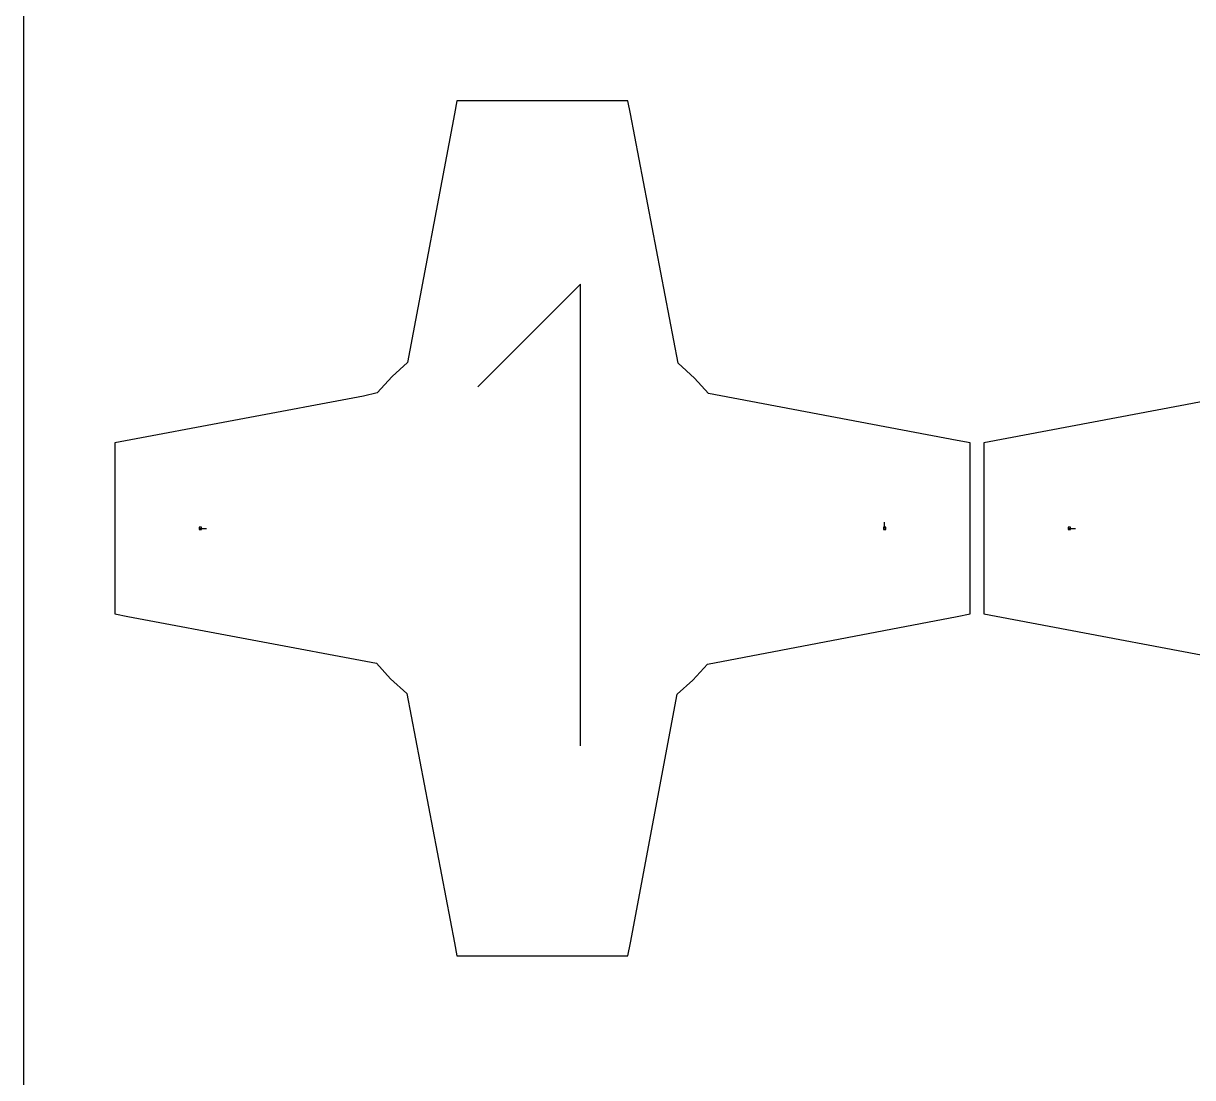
# Model space of a CAD drawing. Extents: x 0 to 800, y 0 to 1000.
# Drawn here: x 0 to 273.4, y 506.8 to 753.4 of the extents above; entities that cross this region are included whole.
import ezdxf

# ---------------------------------------------------------------- set-up
doc = ezdxf.new("R2010")
doc.units = 0
doc.header["$MEASUREMENT"] = 0
for name, color, linetype in [('annotation', 7, 'Continuous'), ('boundary', 7, 'Continuous'), ('frame', 7, 'Continuous'), ('hole', 7, 'Continuous')]:
    doc.layers.add(name, color=color, linetype=linetype)

msp = doc.modelspace()

# ---------------------------------------------------------------- linework, layer by layer
at = {"layer": 'annotation', "color": 1}
for p, q in [((130.234256, 692.398779), (106.222072, 668.379821)), ((130.234256, 584.387978), (130.234256, 692.398779)), ((41.363636, 635.268066), (42.792386, 635.268066)), ((201.363638, 635.268066), (201.363638, 636.696816)), ((244.538638, 635.268066), (245.967388, 635.268066))]:
    msp.add_line(p, q, dxfattribs=at)
at = {"layer": 'boundary', "color": 5}
for p, q in [((101.363637, 735.268067), (100.786786, 732.20805)), ((103.363639, 735.268067), (101.363637, 735.268067)), ((141.363637, 735.268067), (103.363639, 735.268067)), ((141.940488, 732.208049), (141.363637, 735.268067)), ((100.786786, 732.20805), (89.826615, 674.06776)), ((153.091576, 673.895542), (141.940488, 732.208049)), ((89.826615, 674.06776), (86.199213, 670.795623)), ((156.891194, 670.432489), (153.091576, 673.895542)), ((86.199213, 670.795623), (82.736161, 666.996004)), ((160.163331, 666.805088), (156.891194, 670.432489)), ((79.503926, 666.228237), (21.363636, 655.268066)), ((82.736161, 666.996004), (79.503926, 666.228237)), ((218.30362, 655.844917), (160.163331, 666.805088)), ((285.738945, 666.805088), (270.438867, 663.920832)), ((270.438867, 663.920832), (224.538638, 655.268066)), ((21.363636, 655.268066), (21.363636, 653.268064)), ((221.363638, 655.268065), (218.30362, 655.844917)), ((221.363638, 653.268064), (221.363638, 655.268065)), ((224.538638, 655.268066), (224.538638, 645.268065)), ((21.363636, 653.268064), (21.363636, 615.268067)), ((221.363638, 615.268066), (221.363638, 653.268064)), ((224.538638, 645.268065), (224.538638, 615.268067)), ((21.363636, 615.268067), (24.423653, 614.691215)), ((218.303621, 614.691215), (221.363638, 615.268066)), ((224.538638, 615.268067), (239.838716, 612.383811)), ((24.423653, 614.691215), (82.563943, 603.731043)), ((159.991113, 603.540128), (218.303621, 614.691215)), ((239.838716, 612.383811), (285.738945, 603.731043)), ((82.563943, 603.731043), (85.83608, 600.103642)), ((156.528061, 599.740509), (159.991113, 603.540128)), ((85.83608, 600.103642), (89.635698, 596.64059)), ((152.900659, 596.468372), (156.528061, 599.740509)), ((89.635698, 596.64059), (100.786786, 538.328082)), ((141.940488, 538.328082), (152.900659, 596.468372)), ((100.786786, 538.328082), (101.363637, 535.268065)), ((141.363637, 535.268065), (141.940488, 538.328082)), ((101.363637, 535.268065), (103.363639, 535.268065)), ((103.363639, 535.268065), (141.363637, 535.268065))]:
    msp.add_line(p, q, dxfattribs=at)
at = {"layer": 'frame', "color": 5}
msp.add_line((0, 1000), (0, 0), dxfattribs=at)
at = {"layer": 'hole', "color": 5}
for p, q in [((41.649386, 635.553816), (41.077886, 635.553816)), ((41.077886, 635.553816), (41.077886, 634.982316)), ((41.077886, 634.982316), (41.649386, 634.982316)), ((41.649386, 634.982316), (41.649386, 635.553816)), ((201.649388, 635.553816), (201.077888, 635.553816)), ((201.077888, 635.553816), (201.077888, 634.982316)), ((201.077888, 634.982316), (201.649388, 634.982316)), ((201.649388, 634.982316), (201.649388, 635.553816)), ((244.824388, 635.553816), (244.252888, 635.553816)), ((244.252888, 635.553816), (244.252888, 634.982316)), ((244.252888, 634.982316), (244.824388, 634.982316)), ((244.824388, 634.982316), (244.824388, 635.553816))]:
    msp.add_line(p, q, dxfattribs=at)

doc.saveas('drawing.dxf')
